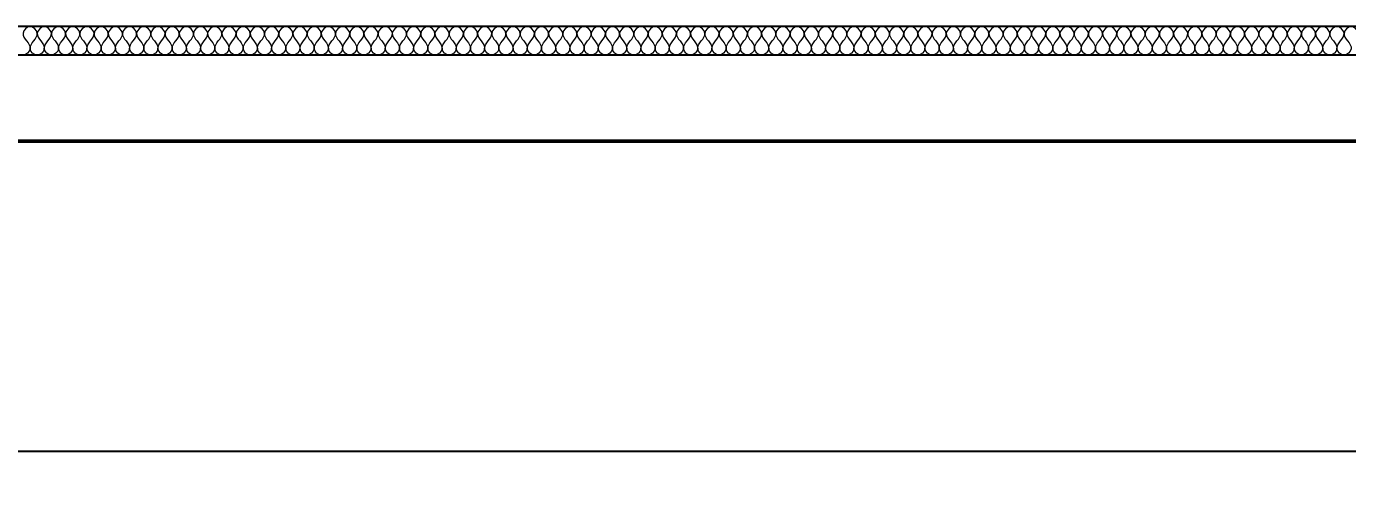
# Model space of a CAD drawing. Header units: metres. Extents: x 125 to 1179, y 511 to 749.
# Drawn here: x 548.9 to 600.6, y 514.4 to 532.3 of the extents above; entities that cross this region are included whole.
import ezdxf

# ---------------------------------------------------------------- set-up
doc = ezdxf.new("R2010")
doc.units = ezdxf.units.M
doc.layers.add('Text18', color=8, linetype='Continuous', lineweight=18)
doc.styles.get("Standard").update_dxf_attribs({"font": 'arial.ttf'})
doc.dimstyles.new('ISO-25', dxfattribs={"dimtxt": 2.5, "dimasz": 2.5, "dimexe": 1.25, "dimexo": 0.625, "dimtad": 1, "dimtxsty": 'Standard', "dimcen": 2.5, "dimadec": 0, "dimazin": 0, "dimtfac": 1, "dimtmove": 0, "dimatfit": 3, "dimfxl": 1, "dimarcsym": 0})

# ---------------------------------------------------------------- blocks, each defined once
blk = doc.blocks.new('*D8')
at = {"color": 0, "lineweight": -2, "transparency": 16777216}
for p, q in [((732.321, 531.699), (732.321, 514.439)), ((531.759, 530.575), (531.759, 514.439)), ((729.821, 515.689), (534.259, 515.689))]:
    blk.add_line(p, q, dxfattribs=at)
at = {"color": 0, "transparency": 16777216}
for points in [[(534.259, 516.105), (534.259, 515.272), (531.759, 515.689)], [(729.821, 516.105), (729.821, 515.272), (732.321, 515.689)]]:
    blk.add_solid(points, dxfattribs=at)
at = {"layer": 'Defpoints', "color": 0, "transparency": 16777216}
for p in [(732.321, 532.324), (531.759, 531.2), (531.759, 515.689)]:
    blk.add_point(p, dxfattribs=at)
at = {"color": 0, "transparency": 16777216, "insert": (632.04, 519.314), "char_height": 2.5, "attachment_point": 5}
blk.add_mtext('{\\fISOCPEUR|b0|i0|c0|p34;\\H2x;20,05m}', dxfattribs=at)

msp = doc.modelspace()

# ---------------------------------------------------------------- linework, layer by layer
for p, q in [((731.197, 532.324), (532.321, 532.324)), ((732.321, 531.2), (510.855, 531.2))]:
    msp.add_line(p, q)
at = {"lineweight": 50}
msp.add_line((509.731, 527.829), (735.692, 527.829), dxfattribs=at)
at = {"layer": 'Text18', "color": 0, "ltscale": 0.5}
for points, knots in [([(549.291, 532.062), (549.274, 532.182), (549.013, 532.443), (548.515, 531.948), (549.236, 531.564), (548.859, 531.201), (548.734, 531.2)], [2.217326, 2.217326, 2.217326, 2.217326, 2.553667, 2.890008, 3.49416, 3.830501, 3.830501, 3.830501, 3.830501]), ([(549.291, 531.2), (549.16, 531.201), (548.794, 531.564), (549.321, 531.847), (549.291, 532.062)], [1.2768335, 1.2768335, 1.2768335, 1.2768335, 1.6131741, 2.2173264, 2.2173264, 2.2173264, 2.2173264]), ([(549.847, 532.062), (549.83, 532.182), (549.569, 532.443), (549.072, 531.948), (549.792, 531.564), (549.415, 531.201), (549.291, 531.2)], [2.217326, 2.217326, 2.217326, 2.217326, 2.553667, 2.890008, 3.49416, 3.830501, 3.830501, 3.830501, 3.830501]), ([(549.847, 531.2), (549.716, 531.201), (549.351, 531.564), (549.877, 531.847), (549.847, 532.062)], [1.2768335, 1.2768335, 1.2768335, 1.2768335, 1.6131741, 2.2173264, 2.2173264, 2.2173264, 2.2173264]), ([(550.403, 532.062), (550.387, 532.182), (550.125, 532.443), (549.628, 531.948), (550.349, 531.564), (549.972, 531.201), (549.847, 531.2)], [2.217326, 2.217326, 2.217326, 2.217326, 2.553667, 2.890008, 3.49416, 3.830501, 3.830501, 3.830501, 3.830501]), ([(550.403, 531.2), (550.273, 531.201), (549.907, 531.564), (550.433, 531.847), (550.403, 532.062)], [1.2768335, 1.2768335, 1.2768335, 1.2768335, 1.6131741, 2.2173264, 2.2173264, 2.2173264, 2.2173264]), ([(550.96, 532.062), (550.943, 532.182), (550.682, 532.443), (550.184, 531.948), (550.905, 531.564), (550.528, 531.201), (550.403, 531.2)], [2.217326, 2.217326, 2.217326, 2.217326, 2.553667, 2.890008, 3.49416, 3.830501, 3.830501, 3.830501, 3.830501]), ([(550.96, 531.2), (550.829, 531.201), (550.463, 531.564), (550.99, 531.847), (550.96, 532.062)], [1.2768335, 1.2768335, 1.2768335, 1.2768335, 1.6131741, 2.2173264, 2.2173264, 2.2173264, 2.2173264]), ([(551.516, 532.062), (551.499, 532.182), (551.238, 532.443), (550.741, 531.948), (551.461, 531.564), (551.084, 531.201), (550.96, 531.2)], [2.217326, 2.217326, 2.217326, 2.217326, 2.553667, 2.890008, 3.49416, 3.830501, 3.830501, 3.830501, 3.830501]), ([(551.516, 531.2), (551.385, 531.201), (551.02, 531.564), (551.546, 531.847), (551.516, 532.062)], [1.2768335, 1.2768335, 1.2768335, 1.2768335, 1.6131741, 2.2173264, 2.2173264, 2.2173264, 2.2173264]), ([(552.072, 532.062), (552.056, 532.182), (551.794, 532.443), (551.297, 531.948), (552.018, 531.564), (551.641, 531.201), (551.516, 531.2)], [2.217326, 2.217326, 2.217326, 2.217326, 2.553667, 2.890008, 3.49416, 3.830501, 3.830501, 3.830501, 3.830501]), ([(552.072, 531.2), (551.942, 531.201), (551.576, 531.564), (552.102, 531.847), (552.072, 532.062)], [1.2768335, 1.2768335, 1.2768335, 1.2768335, 1.6131741, 2.2173264, 2.2173264, 2.2173264, 2.2173264]), ([(552.629, 532.062), (552.612, 532.182), (552.351, 532.443), (551.853, 531.948), (552.574, 531.564), (552.197, 531.201), (552.072, 531.2)], [2.217326, 2.217326, 2.217326, 2.217326, 2.553667, 2.890008, 3.49416, 3.830501, 3.830501, 3.830501, 3.830501]), ([(552.629, 531.2), (552.498, 531.201), (552.132, 531.564), (552.659, 531.847), (552.629, 532.062)], [1.2768335, 1.2768335, 1.2768335, 1.2768335, 1.6131741, 2.2173264, 2.2173264, 2.2173264, 2.2173264]), ([(553.185, 532.062), (553.168, 532.182), (552.907, 532.443), (552.41, 531.948), (553.13, 531.564), (552.753, 531.201), (552.629, 531.2)], [2.217326, 2.217326, 2.217326, 2.217326, 2.553667, 2.890008, 3.49416, 3.830501, 3.830501, 3.830501, 3.830501]), ([(553.185, 531.2), (553.054, 531.201), (552.689, 531.564), (553.215, 531.847), (553.185, 532.062)], [1.2768335, 1.2768335, 1.2768335, 1.2768335, 1.6131741, 2.2173264, 2.2173264, 2.2173264, 2.2173264]), ([(553.741, 532.062), (553.725, 532.182), (553.463, 532.443), (552.966, 531.948), (553.687, 531.564), (553.31, 531.201), (553.185, 531.2)], [2.217326, 2.217326, 2.217326, 2.217326, 2.553667, 2.890008, 3.49416, 3.830501, 3.830501, 3.830501, 3.830501]), ([(553.741, 531.2), (553.611, 531.201), (553.245, 531.564), (553.771, 531.847), (553.741, 532.062)], [1.2768335, 1.2768335, 1.2768335, 1.2768335, 1.6131741, 2.2173264, 2.2173264, 2.2173264, 2.2173264]), ([(554.298, 532.062), (554.281, 532.182), (554.02, 532.443), (553.522, 531.948), (554.243, 531.564), (553.866, 531.201), (553.741, 531.2)], [2.217326, 2.217326, 2.217326, 2.217326, 2.553667, 2.890008, 3.49416, 3.830501, 3.830501, 3.830501, 3.830501]), ([(554.298, 531.2), (554.167, 531.201), (553.801, 531.564), (554.327, 531.847), (554.298, 532.062)], [1.2768335, 1.2768335, 1.2768335, 1.2768335, 1.6131741, 2.2173264, 2.2173264, 2.2173264, 2.2173264]), ([(554.854, 532.062), (554.837, 532.182), (554.576, 532.443), (554.079, 531.948), (554.799, 531.564), (554.422, 531.201), (554.298, 531.2)], [2.217326, 2.217326, 2.217326, 2.217326, 2.553667, 2.890008, 3.49416, 3.830501, 3.830501, 3.830501, 3.830501]), ([(554.854, 531.2), (554.723, 531.201), (554.358, 531.564), (554.884, 531.847), (554.854, 532.062)], [1.2768335, 1.2768335, 1.2768335, 1.2768335, 1.6131741, 2.2173264, 2.2173264, 2.2173264, 2.2173264]), ([(555.41, 532.062), (555.394, 532.182), (555.132, 532.443), (554.635, 531.948), (555.355, 531.564), (554.979, 531.201), (554.854, 531.2)], [2.217326, 2.217326, 2.217326, 2.217326, 2.553667, 2.890008, 3.49416, 3.830501, 3.830501, 3.830501, 3.830501]), ([(555.41, 531.2), (555.279, 531.201), (554.914, 531.564), (555.44, 531.847), (555.41, 532.062)], [1.2768335, 1.2768335, 1.2768335, 1.2768335, 1.6131741, 2.2173264, 2.2173264, 2.2173264, 2.2173264]), ([(555.967, 532.062), (555.95, 532.182), (555.689, 532.443), (555.191, 531.948), (555.912, 531.564), (555.535, 531.201), (555.41, 531.2)], [2.217326, 2.217326, 2.217326, 2.217326, 2.553667, 2.890008, 3.49416, 3.830501, 3.830501, 3.830501, 3.830501]), ([(555.967, 531.2), (555.836, 531.201), (555.47, 531.564), (555.996, 531.847), (555.967, 532.062)], [1.2768335, 1.2768335, 1.2768335, 1.2768335, 1.6131741, 2.2173264, 2.2173264, 2.2173264, 2.2173264]), ([(556.523, 532.062), (556.506, 532.182), (556.245, 532.443), (555.747, 531.948), (556.468, 531.564), (556.091, 531.201), (555.967, 531.2)], [2.217326, 2.217326, 2.217326, 2.217326, 2.553667, 2.890008, 3.49416, 3.830501, 3.830501, 3.830501, 3.830501]), ([(556.523, 531.2), (556.392, 531.201), (556.027, 531.564), (556.553, 531.847), (556.523, 532.062)], [1.2768335, 1.2768335, 1.2768335, 1.2768335, 1.6131741, 2.2173264, 2.2173264, 2.2173264, 2.2173264]), ([(557.079, 532.062), (557.063, 532.182), (556.801, 532.443), (556.304, 531.948), (557.024, 531.564), (556.648, 531.201), (556.523, 531.2)], [2.217326, 2.217326, 2.217326, 2.217326, 2.553667, 2.890008, 3.49416, 3.830501, 3.830501, 3.830501, 3.830501]), ([(557.079, 531.2), (556.948, 531.201), (556.583, 531.564), (557.109, 531.847), (557.079, 532.062)], [1.2768335, 1.2768335, 1.2768335, 1.2768335, 1.6131741, 2.2173264, 2.2173264, 2.2173264, 2.2173264]), ([(557.636, 532.062), (557.619, 532.182), (557.358, 532.443), (556.86, 531.948), (557.581, 531.564), (557.204, 531.201), (557.079, 531.2)], [2.217326, 2.217326, 2.217326, 2.217326, 2.553667, 2.890008, 3.49416, 3.830501, 3.830501, 3.830501, 3.830501]), ([(557.636, 531.2), (557.505, 531.201), (557.139, 531.564), (557.665, 531.847), (557.636, 532.062)], [1.2768335, 1.2768335, 1.2768335, 1.2768335, 1.6131741, 2.2173264, 2.2173264, 2.2173264, 2.2173264]), ([(558.192, 532.062), (558.175, 532.182), (557.914, 532.443), (557.416, 531.948), (558.137, 531.564), (557.76, 531.201), (557.636, 531.2)], [2.217326, 2.217326, 2.217326, 2.217326, 2.553667, 2.890008, 3.49416, 3.830501, 3.830501, 3.830501, 3.830501]), ([(558.192, 531.2), (558.061, 531.201), (557.696, 531.564), (558.222, 531.847), (558.192, 532.062)], [1.2768335, 1.2768335, 1.2768335, 1.2768335, 1.6131741, 2.2173264, 2.2173264, 2.2173264, 2.2173264]), ([(558.748, 532.062), (558.732, 532.182), (558.47, 532.443), (557.973, 531.948), (558.693, 531.564), (558.317, 531.201), (558.192, 531.2)], [2.217326, 2.217326, 2.217326, 2.217326, 2.553667, 2.890008, 3.49416, 3.830501, 3.830501, 3.830501, 3.830501]), ([(558.748, 531.2), (558.617, 531.201), (558.252, 531.564), (558.778, 531.847), (558.748, 532.062)], [1.2768335, 1.2768335, 1.2768335, 1.2768335, 1.6131741, 2.2173264, 2.2173264, 2.2173264, 2.2173264]), ([(559.304, 532.062), (559.288, 532.182), (559.027, 532.443), (558.529, 531.948), (559.25, 531.564), (558.873, 531.201), (558.748, 531.2)], [2.217326, 2.217326, 2.217326, 2.217326, 2.553667, 2.890008, 3.49416, 3.830501, 3.830501, 3.830501, 3.830501]), ([(559.304, 531.2), (559.174, 531.201), (558.808, 531.564), (559.334, 531.847), (559.304, 532.062)], [1.2768335, 1.2768335, 1.2768335, 1.2768335, 1.6131741, 2.2173264, 2.2173264, 2.2173264, 2.2173264]), ([(559.861, 532.062), (559.844, 532.182), (559.583, 532.443), (559.085, 531.948), (559.806, 531.564), (559.429, 531.201), (559.304, 531.2)], [2.217326, 2.217326, 2.217326, 2.217326, 2.553667, 2.890008, 3.49416, 3.830501, 3.830501, 3.830501, 3.830501]), ([(559.861, 531.2), (559.73, 531.201), (559.365, 531.564), (559.891, 531.847), (559.861, 532.062)], [1.2768335, 1.2768335, 1.2768335, 1.2768335, 1.6131741, 2.2173264, 2.2173264, 2.2173264, 2.2173264]), ([(560.417, 532.062), (560.401, 532.182), (560.139, 532.443), (559.642, 531.948), (560.362, 531.564), (559.985, 531.201), (559.861, 531.2)], [2.217326, 2.217326, 2.217326, 2.217326, 2.553667, 2.890008, 3.49416, 3.830501, 3.830501, 3.830501, 3.830501]), ([(560.417, 531.2), (560.286, 531.201), (559.921, 531.564), (560.447, 531.847), (560.417, 532.062)], [1.2768335, 1.2768335, 1.2768335, 1.2768335, 1.6131741, 2.2173264, 2.2173264, 2.2173264, 2.2173264]), ([(560.973, 532.062), (560.957, 532.182), (560.695, 532.443), (560.198, 531.948), (560.919, 531.564), (560.542, 531.201), (560.417, 531.2)], [2.217326, 2.217326, 2.217326, 2.217326, 2.553667, 2.890008, 3.49416, 3.830501, 3.830501, 3.830501, 3.830501]), ([(560.973, 531.2), (560.843, 531.201), (560.477, 531.564), (561.003, 531.847), (560.973, 532.062)], [1.2768335, 1.2768335, 1.2768335, 1.2768335, 1.6131741, 2.2173264, 2.2173264, 2.2173264, 2.2173264]), ([(561.53, 532.062), (561.513, 532.182), (561.252, 532.443), (560.754, 531.948), (561.475, 531.564), (561.098, 531.201), (560.973, 531.2)], [2.217326, 2.217326, 2.217326, 2.217326, 2.553667, 2.890008, 3.49416, 3.830501, 3.830501, 3.830501, 3.830501]), ([(561.53, 531.2), (561.399, 531.201), (561.033, 531.564), (561.56, 531.847), (561.53, 532.062)], [1.2768335, 1.2768335, 1.2768335, 1.2768335, 1.6131741, 2.2173264, 2.2173264, 2.2173264, 2.2173264]), ([(562.086, 532.062), (562.069, 532.182), (561.808, 532.443), (561.311, 531.948), (562.031, 531.564), (561.654, 531.201), (561.53, 531.2)], [2.217326, 2.217326, 2.217326, 2.217326, 2.553667, 2.890008, 3.49416, 3.830501, 3.830501, 3.830501, 3.830501]), ([(562.086, 531.2), (561.955, 531.201), (561.59, 531.564), (562.116, 531.847), (562.086, 532.062)], [1.2768335, 1.2768335, 1.2768335, 1.2768335, 1.6131741, 2.2173264, 2.2173264, 2.2173264, 2.2173264]), ([(562.642, 532.062), (562.626, 532.182), (562.364, 532.443), (561.867, 531.948), (562.588, 531.564), (562.211, 531.201), (562.086, 531.2)], [2.217326, 2.217326, 2.217326, 2.217326, 2.553667, 2.890008, 3.49416, 3.830501, 3.830501, 3.830501, 3.830501]), ([(562.642, 531.2), (562.512, 531.201), (562.146, 531.564), (562.672, 531.847), (562.642, 532.062)], [1.2768335, 1.2768335, 1.2768335, 1.2768335, 1.6131741, 2.2173264, 2.2173264, 2.2173264, 2.2173264]), ([(563.199, 532.062), (563.182, 532.182), (562.921, 532.443), (562.423, 531.948), (563.144, 531.564), (562.767, 531.201), (562.642, 531.2)], [2.217326, 2.217326, 2.217326, 2.217326, 2.553667, 2.890008, 3.49416, 3.830501, 3.830501, 3.830501, 3.830501]), ([(563.199, 531.2), (563.068, 531.201), (562.702, 531.564), (563.229, 531.847), (563.199, 532.062)], [1.2768335, 1.2768335, 1.2768335, 1.2768335, 1.6131741, 2.2173264, 2.2173264, 2.2173264, 2.2173264]), ([(563.755, 532.062), (563.738, 532.182), (563.477, 532.443), (562.98, 531.948), (563.7, 531.564), (563.323, 531.201), (563.199, 531.2)], [2.217326, 2.217326, 2.217326, 2.217326, 2.553667, 2.890008, 3.49416, 3.830501, 3.830501, 3.830501, 3.830501]), ([(563.755, 531.2), (563.624, 531.201), (563.259, 531.564), (563.785, 531.847), (563.755, 532.062)], [1.2768335, 1.2768335, 1.2768335, 1.2768335, 1.6131741, 2.2173264, 2.2173264, 2.2173264, 2.2173264]), ([(564.311, 532.062), (564.295, 532.182), (564.033, 532.443), (563.536, 531.948), (564.257, 531.564), (563.88, 531.201), (563.755, 531.2)], [2.217326, 2.217326, 2.217326, 2.217326, 2.553667, 2.890008, 3.49416, 3.830501, 3.830501, 3.830501, 3.830501]), ([(564.311, 531.2), (564.181, 531.201), (563.815, 531.564), (564.341, 531.847), (564.311, 532.062)], [1.2768335, 1.2768335, 1.2768335, 1.2768335, 1.6131741, 2.2173264, 2.2173264, 2.2173264, 2.2173264]), ([(564.868, 532.062), (564.851, 532.182), (564.59, 532.443), (564.092, 531.948), (564.813, 531.564), (564.436, 531.201), (564.311, 531.2)], [2.217326, 2.217326, 2.217326, 2.217326, 2.553667, 2.890008, 3.49416, 3.830501, 3.830501, 3.830501, 3.830501]), ([(564.868, 531.2), (564.737, 531.201), (564.371, 531.564), (564.898, 531.847), (564.868, 532.062)], [1.2768335, 1.2768335, 1.2768335, 1.2768335, 1.6131741, 2.2173264, 2.2173264, 2.2173264, 2.2173264]), ([(565.424, 532.062), (565.407, 532.182), (565.146, 532.443), (564.649, 531.948), (565.369, 531.564), (564.992, 531.201), (564.868, 531.2)], [2.217326, 2.217326, 2.217326, 2.217326, 2.553667, 2.890008, 3.49416, 3.830501, 3.830501, 3.830501, 3.830501]), ([(565.424, 531.2), (565.293, 531.201), (564.928, 531.564), (565.454, 531.847), (565.424, 532.062)], [1.2768335, 1.2768335, 1.2768335, 1.2768335, 1.6131741, 2.2173264, 2.2173264, 2.2173264, 2.2173264]), ([(565.98, 532.062), (565.964, 532.182), (565.702, 532.443), (565.205, 531.948), (565.926, 531.564), (565.549, 531.201), (565.424, 531.2)], [2.217326, 2.217326, 2.217326, 2.217326, 2.553667, 2.890008, 3.49416, 3.830501, 3.830501, 3.830501, 3.830501]), ([(565.98, 531.2), (565.85, 531.201), (565.484, 531.564), (566.01, 531.847), (565.98, 532.062)], [1.2768335, 1.2768335, 1.2768335, 1.2768335, 1.6131741, 2.2173264, 2.2173264, 2.2173264, 2.2173264]), ([(566.537, 532.062), (566.52, 532.182), (566.259, 532.443), (565.761, 531.948), (566.482, 531.564), (566.105, 531.201), (565.98, 531.2)], [2.217326, 2.217326, 2.217326, 2.217326, 2.553667, 2.890008, 3.49416, 3.830501, 3.830501, 3.830501, 3.830501]), ([(566.537, 531.2), (566.406, 531.201), (566.04, 531.564), (566.567, 531.847), (566.537, 532.062)], [1.2768335, 1.2768335, 1.2768335, 1.2768335, 1.6131741, 2.2173264, 2.2173264, 2.2173264, 2.2173264]), ([(567.093, 532.062), (567.076, 532.182), (566.815, 532.443), (566.318, 531.948), (567.038, 531.564), (566.661, 531.201), (566.537, 531.2)], [2.217326, 2.217326, 2.217326, 2.217326, 2.553667, 2.890008, 3.49416, 3.830501, 3.830501, 3.830501, 3.830501]), ([(567.093, 531.2), (566.962, 531.201), (566.597, 531.564), (567.123, 531.847), (567.093, 532.062)], [1.2768335, 1.2768335, 1.2768335, 1.2768335, 1.6131741, 2.2173264, 2.2173264, 2.2173264, 2.2173264]), ([(567.649, 532.062), (567.633, 532.182), (567.371, 532.443), (566.874, 531.948), (567.595, 531.564), (567.218, 531.201), (567.093, 531.2)], [2.217326, 2.217326, 2.217326, 2.217326, 2.553667, 2.890008, 3.49416, 3.830501, 3.830501, 3.830501, 3.830501]), ([(567.649, 531.2), (567.519, 531.201), (567.153, 531.564), (567.679, 531.847), (567.649, 532.062)], [1.2768335, 1.2768335, 1.2768335, 1.2768335, 1.6131741, 2.2173264, 2.2173264, 2.2173264, 2.2173264]), ([(568.206, 532.062), (568.189, 532.182), (567.928, 532.443), (567.43, 531.948), (568.151, 531.564), (567.774, 531.201), (567.649, 531.2)], [2.217326, 2.217326, 2.217326, 2.217326, 2.553667, 2.890008, 3.49416, 3.830501, 3.830501, 3.830501, 3.830501]), ([(568.206, 531.2), (568.075, 531.201), (567.709, 531.564), (568.236, 531.847), (568.206, 532.062)], [1.2768335, 1.2768335, 1.2768335, 1.2768335, 1.6131741, 2.2173264, 2.2173264, 2.2173264, 2.2173264]), ([(568.762, 532.062), (568.745, 532.182), (568.484, 532.443), (567.987, 531.948), (568.707, 531.564), (568.33, 531.201), (568.206, 531.2)], [2.217326, 2.217326, 2.217326, 2.217326, 2.553667, 2.890008, 3.49416, 3.830501, 3.830501, 3.830501, 3.830501]), ([(568.762, 531.2), (568.631, 531.201), (568.266, 531.564), (568.792, 531.847), (568.762, 532.062)], [1.2768335, 1.2768335, 1.2768335, 1.2768335, 1.6131741, 2.2173264, 2.2173264, 2.2173264, 2.2173264]), ([(569.318, 532.062), (569.302, 532.182), (569.04, 532.443), (568.543, 531.948), (569.264, 531.564), (568.887, 531.201), (568.762, 531.2)], [2.217326, 2.217326, 2.217326, 2.217326, 2.553667, 2.890008, 3.49416, 3.830501, 3.830501, 3.830501, 3.830501]), ([(569.318, 531.2), (569.188, 531.201), (568.822, 531.564), (569.348, 531.847), (569.318, 532.062)], [1.2768335, 1.2768335, 1.2768335, 1.2768335, 1.6131741, 2.2173264, 2.2173264, 2.2173264, 2.2173264]), ([(569.875, 532.062), (569.858, 532.182), (569.597, 532.443), (569.099, 531.948), (569.82, 531.564), (569.443, 531.201), (569.318, 531.2)], [2.217326, 2.217326, 2.217326, 2.217326, 2.553667, 2.890008, 3.49416, 3.830501, 3.830501, 3.830501, 3.830501]), ([(569.875, 531.2), (569.744, 531.201), (569.378, 531.564), (569.905, 531.847), (569.875, 532.062)], [1.2768335, 1.2768335, 1.2768335, 1.2768335, 1.6131741, 2.2173264, 2.2173264, 2.2173264, 2.2173264]), ([(570.431, 532.062), (570.414, 532.182), (570.153, 532.443), (569.656, 531.948), (570.376, 531.564), (569.999, 531.201), (569.875, 531.2)], [2.217326, 2.217326, 2.217326, 2.217326, 2.553667, 2.890008, 3.49416, 3.830501, 3.830501, 3.830501, 3.830501]), ([(570.431, 531.2), (570.3, 531.201), (569.935, 531.564), (570.461, 531.847), (570.431, 532.062)], [1.2768335, 1.2768335, 1.2768335, 1.2768335, 1.6131741, 2.2173264, 2.2173264, 2.2173264, 2.2173264]), ([(570.987, 532.062), (570.971, 532.182), (570.709, 532.443), (570.212, 531.948), (570.933, 531.564), (570.556, 531.201), (570.431, 531.2)], [2.217326, 2.217326, 2.217326, 2.217326, 2.553667, 2.890008, 3.49416, 3.830501, 3.830501, 3.830501, 3.830501]), ([(570.987, 531.2), (570.857, 531.201), (570.491, 531.564), (571.017, 531.847), (570.987, 532.062)], [1.2768335, 1.2768335, 1.2768335, 1.2768335, 1.6131741, 2.2173264, 2.2173264, 2.2173264, 2.2173264]), ([(571.544, 532.062), (571.527, 532.182), (571.266, 532.443), (570.768, 531.948), (571.489, 531.564), (571.112, 531.201), (570.987, 531.2)], [2.217326, 2.217326, 2.217326, 2.217326, 2.553667, 2.890008, 3.49416, 3.830501, 3.830501, 3.830501, 3.830501]), ([(571.544, 531.2), (571.413, 531.201), (571.047, 531.564), (571.573, 531.847), (571.544, 532.062)], [1.2768335, 1.2768335, 1.2768335, 1.2768335, 1.6131741, 2.2173264, 2.2173264, 2.2173264, 2.2173264]), ([(572.1, 532.062), (572.083, 532.182), (571.822, 532.443), (571.325, 531.948), (572.045, 531.564), (571.668, 531.201), (571.544, 531.2)], [2.217326, 2.217326, 2.217326, 2.217326, 2.553667, 2.890008, 3.49416, 3.830501, 3.830501, 3.830501, 3.830501]), ([(572.1, 531.2), (571.969, 531.201), (571.604, 531.564), (572.13, 531.847), (572.1, 532.062)], [1.2768335, 1.2768335, 1.2768335, 1.2768335, 1.6131741, 2.2173264, 2.2173264, 2.2173264, 2.2173264]), ([(572.656, 532.062), (572.64, 532.182), (572.378, 532.443), (571.881, 531.948), (572.602, 531.564), (572.225, 531.201), (572.1, 531.2)], [2.217326, 2.217326, 2.217326, 2.217326, 2.553667, 2.890008, 3.49416, 3.830501, 3.830501, 3.830501, 3.830501]), ([(572.656, 531.2), (572.526, 531.201), (572.16, 531.564), (572.686, 531.847), (572.656, 532.062)], [1.2768335, 1.2768335, 1.2768335, 1.2768335, 1.6131741, 2.2173264, 2.2173264, 2.2173264, 2.2173264]), ([(573.213, 532.062), (573.196, 532.182), (572.935, 532.443), (572.437, 531.948), (573.158, 531.564), (572.781, 531.201), (572.656, 531.2)], [2.217326, 2.217326, 2.217326, 2.217326, 2.553667, 2.890008, 3.49416, 3.830501, 3.830501, 3.830501, 3.830501]), ([(573.213, 531.2), (573.082, 531.201), (572.716, 531.564), (573.242, 531.847), (573.213, 532.062)], [1.2768335, 1.2768335, 1.2768335, 1.2768335, 1.6131741, 2.2173264, 2.2173264, 2.2173264, 2.2173264]), ([(573.769, 532.062), (573.752, 532.182), (573.491, 532.443), (572.993, 531.948), (573.714, 531.564), (573.337, 531.201), (573.213, 531.2)], [2.217326, 2.217326, 2.217326, 2.217326, 2.553667, 2.890008, 3.49416, 3.830501, 3.830501, 3.830501, 3.830501]), ([(573.769, 531.2), (573.638, 531.201), (573.273, 531.564), (573.799, 531.847), (573.769, 532.062)], [1.2768335, 1.2768335, 1.2768335, 1.2768335, 1.6131741, 2.2173264, 2.2173264, 2.2173264, 2.2173264]), ([(574.325, 532.062), (574.309, 532.182), (574.047, 532.443), (573.55, 531.948), (574.27, 531.564), (573.894, 531.201), (573.769, 531.2)], [2.217326, 2.217326, 2.217326, 2.217326, 2.553667, 2.890008, 3.49416, 3.830501, 3.830501, 3.830501, 3.830501]), ([(574.325, 531.2), (574.194, 531.201), (573.829, 531.564), (574.355, 531.847), (574.325, 532.062)], [1.2768335, 1.2768335, 1.2768335, 1.2768335, 1.6131741, 2.2173264, 2.2173264, 2.2173264, 2.2173264]), ([(574.882, 532.062), (574.865, 532.182), (574.604, 532.443), (574.106, 531.948), (574.827, 531.564), (574.45, 531.201), (574.325, 531.2)], [2.217326, 2.217326, 2.217326, 2.217326, 2.553667, 2.890008, 3.49416, 3.830501, 3.830501, 3.830501, 3.830501]), ([(574.882, 531.2), (574.751, 531.201), (574.385, 531.564), (574.911, 531.847), (574.882, 532.062)], [1.2768335, 1.2768335, 1.2768335, 1.2768335, 1.6131741, 2.2173264, 2.2173264, 2.2173264, 2.2173264]), ([(575.438, 532.062), (575.421, 532.182), (575.16, 532.443), (574.662, 531.948), (575.383, 531.564), (575.006, 531.201), (574.882, 531.2)], [2.217326, 2.217326, 2.217326, 2.217326, 2.553667, 2.890008, 3.49416, 3.830501, 3.830501, 3.830501, 3.830501]), ([(575.438, 531.2), (575.307, 531.201), (574.942, 531.564), (575.468, 531.847), (575.438, 532.062)], [1.2768335, 1.2768335, 1.2768335, 1.2768335, 1.6131741, 2.2173264, 2.2173264, 2.2173264, 2.2173264]), ([(575.994, 532.062), (575.978, 532.182), (575.716, 532.443), (575.219, 531.948), (575.939, 531.564), (575.563, 531.201), (575.438, 531.2)], [2.217326, 2.217326, 2.217326, 2.217326, 2.553667, 2.890008, 3.49416, 3.830501, 3.830501, 3.830501, 3.830501]), ([(575.994, 531.2), (575.863, 531.201), (575.498, 531.564), (576.024, 531.847), (575.994, 532.062)], [1.2768335, 1.2768335, 1.2768335, 1.2768335, 1.6131741, 2.2173264, 2.2173264, 2.2173264, 2.2173264]), ([(576.55, 532.062), (576.534, 532.182), (576.273, 532.443), (575.775, 531.948), (576.496, 531.564), (576.119, 531.201), (575.994, 531.2)], [2.217326, 2.217326, 2.217326, 2.217326, 2.553667, 2.890008, 3.49416, 3.830501, 3.830501, 3.830501, 3.830501]), ([(576.55, 531.2), (576.42, 531.201), (576.054, 531.564), (576.58, 531.847), (576.55, 532.062)], [1.2768335, 1.2768335, 1.2768335, 1.2768335, 1.6131741, 2.2173264, 2.2173264, 2.2173264, 2.2173264]), ([(577.107, 532.062), (577.09, 532.182), (576.829, 532.443), (576.331, 531.948), (577.052, 531.564), (576.675, 531.201), (576.55, 531.2)], [2.217326, 2.217326, 2.217326, 2.217326, 2.553667, 2.890008, 3.49416, 3.830501, 3.830501, 3.830501, 3.830501]), ([(577.107, 531.2), (576.976, 531.201), (576.611, 531.564), (577.137, 531.847), (577.107, 532.062)], [1.2768335, 1.2768335, 1.2768335, 1.2768335, 1.6131741, 2.2173264, 2.2173264, 2.2173264, 2.2173264]), ([(577.663, 532.062), (577.647, 532.182), (577.385, 532.443), (576.888, 531.948), (577.608, 531.564), (577.231, 531.201), (577.107, 531.2)], [2.217326, 2.217326, 2.217326, 2.217326, 2.553667, 2.890008, 3.49416, 3.830501, 3.830501, 3.830501, 3.830501]), ([(577.663, 531.2), (577.532, 531.201), (577.167, 531.564), (577.693, 531.847), (577.663, 532.062)], [1.2768335, 1.2768335, 1.2768335, 1.2768335, 1.6131741, 2.2173264, 2.2173264, 2.2173264, 2.2173264]), ([(578.219, 532.062), (578.203, 532.182), (577.941, 532.443), (577.444, 531.948), (578.165, 531.564), (577.788, 531.201), (577.663, 531.2)], [2.217326, 2.217326, 2.217326, 2.217326, 2.553667, 2.890008, 3.49416, 3.830501, 3.830501, 3.830501, 3.830501]), ([(578.219, 531.2), (578.089, 531.201), (577.723, 531.564), (578.249, 531.847), (578.219, 532.062)], [1.2768335, 1.2768335, 1.2768335, 1.2768335, 1.6131741, 2.2173264, 2.2173264, 2.2173264, 2.2173264]), ([(578.776, 532.062), (578.759, 532.182), (578.498, 532.443), (578, 531.948), (578.721, 531.564), (578.344, 531.201), (578.219, 531.2)], [2.217326, 2.217326, 2.217326, 2.217326, 2.553667, 2.890008, 3.49416, 3.830501, 3.830501, 3.830501, 3.830501]), ([(578.776, 531.2), (578.645, 531.201), (578.279, 531.564), (578.806, 531.847), (578.776, 532.062)], [1.2768335, 1.2768335, 1.2768335, 1.2768335, 1.6131741, 2.2173264, 2.2173264, 2.2173264, 2.2173264]), ([(579.332, 532.062), (579.315, 532.182), (579.054, 532.443), (578.557, 531.948), (579.277, 531.564), (578.9, 531.201), (578.776, 531.2)], [2.217326, 2.217326, 2.217326, 2.217326, 2.553667, 2.890008, 3.49416, 3.830501, 3.830501, 3.830501, 3.830501]), ([(579.332, 531.2), (579.201, 531.201), (578.836, 531.564), (579.362, 531.847), (579.332, 532.062)], [1.2768335, 1.2768335, 1.2768335, 1.2768335, 1.6131741, 2.2173264, 2.2173264, 2.2173264, 2.2173264]), ([(579.888, 532.062), (579.872, 532.182), (579.61, 532.443), (579.113, 531.948), (579.834, 531.564), (579.457, 531.201), (579.332, 531.2)], [2.217326, 2.217326, 2.217326, 2.217326, 2.553667, 2.890008, 3.49416, 3.830501, 3.830501, 3.830501, 3.830501]), ([(579.888, 531.2), (579.758, 531.201), (579.392, 531.564), (579.918, 531.847), (579.888, 532.062)], [1.2768335, 1.2768335, 1.2768335, 1.2768335, 1.6131741, 2.2173264, 2.2173264, 2.2173264, 2.2173264]), ([(580.445, 532.062), (580.428, 532.182), (580.167, 532.443), (579.669, 531.948), (580.39, 531.564), (580.013, 531.201), (579.888, 531.2)], [2.217326, 2.217326, 2.217326, 2.217326, 2.553667, 2.890008, 3.49416, 3.830501, 3.830501, 3.830501, 3.830501]), ([(580.445, 531.2), (580.314, 531.201), (579.948, 531.564), (580.475, 531.847), (580.445, 532.062)], [1.2768335, 1.2768335, 1.2768335, 1.2768335, 1.6131741, 2.2173264, 2.2173264, 2.2173264, 2.2173264]), ([(581.001, 532.062), (580.984, 532.182), (580.723, 532.443), (580.226, 531.948), (580.946, 531.564), (580.569, 531.201), (580.445, 531.2)], [2.217326, 2.217326, 2.217326, 2.217326, 2.553667, 2.890008, 3.49416, 3.830501, 3.830501, 3.830501, 3.830501]), ([(581.001, 531.2), (580.87, 531.201), (580.505, 531.564), (581.031, 531.847), (581.001, 532.062)], [1.2768335, 1.2768335, 1.2768335, 1.2768335, 1.6131741, 2.2173264, 2.2173264, 2.2173264, 2.2173264]), ([(581.557, 532.062), (581.541, 532.182), (581.279, 532.443), (580.782, 531.948), (581.503, 531.564), (581.126, 531.201), (581.001, 531.2)], [2.217326, 2.217326, 2.217326, 2.217326, 2.553667, 2.890008, 3.49416, 3.830501, 3.830501, 3.830501, 3.830501]), ([(581.557, 531.2), (581.427, 531.201), (581.061, 531.564), (581.587, 531.847), (581.557, 532.062)], [1.2768335, 1.2768335, 1.2768335, 1.2768335, 1.6131741, 2.2173264, 2.2173264, 2.2173264, 2.2173264]), ([(582.114, 532.062), (582.097, 532.182), (581.836, 532.443), (581.338, 531.948), (582.059, 531.564), (581.682, 531.201), (581.557, 531.2)], [2.217326, 2.217326, 2.217326, 2.217326, 2.553667, 2.890008, 3.49416, 3.830501, 3.830501, 3.830501, 3.830501]), ([(582.114, 531.2), (581.983, 531.201), (581.617, 531.564), (582.144, 531.847), (582.114, 532.062)], [1.2768335, 1.2768335, 1.2768335, 1.2768335, 1.6131741, 2.2173264, 2.2173264, 2.2173264, 2.2173264]), ([(582.67, 532.062), (582.653, 532.182), (582.392, 532.443), (581.895, 531.948), (582.615, 531.564), (582.238, 531.201), (582.114, 531.2)], [2.217326, 2.217326, 2.217326, 2.217326, 2.553667, 2.890008, 3.49416, 3.830501, 3.830501, 3.830501, 3.830501]), ([(582.67, 531.2), (582.539, 531.201), (582.174, 531.564), (582.7, 531.847), (582.67, 532.062)], [1.2768335, 1.2768335, 1.2768335, 1.2768335, 1.6131741, 2.2173264, 2.2173264, 2.2173264, 2.2173264]), ([(583.226, 532.062), (583.21, 532.182), (582.948, 532.443), (582.451, 531.948), (583.172, 531.564), (582.795, 531.201), (582.67, 531.2)], [2.217326, 2.217326, 2.217326, 2.217326, 2.553667, 2.890008, 3.49416, 3.830501, 3.830501, 3.830501, 3.830501]), ([(583.226, 531.2), (583.096, 531.201), (582.73, 531.564), (583.256, 531.847), (583.226, 532.062)], [1.2768335, 1.2768335, 1.2768335, 1.2768335, 1.6131741, 2.2173264, 2.2173264, 2.2173264, 2.2173264]), ([(583.783, 532.062), (583.766, 532.182), (583.505, 532.443), (583.007, 531.948), (583.728, 531.564), (583.351, 531.201), (583.226, 531.2)], [2.217326, 2.217326, 2.217326, 2.217326, 2.553667, 2.890008, 3.49416, 3.830501, 3.830501, 3.830501, 3.830501]), ([(583.783, 531.2), (583.652, 531.201), (583.286, 531.564), (583.813, 531.847), (583.783, 532.062)], [1.2768335, 1.2768335, 1.2768335, 1.2768335, 1.6131741, 2.2173264, 2.2173264, 2.2173264, 2.2173264]), ([(584.339, 532.062), (584.322, 532.182), (584.061, 532.443), (583.564, 531.948), (584.284, 531.564), (583.907, 531.201), (583.783, 531.2)], [2.217326, 2.217326, 2.217326, 2.217326, 2.553667, 2.890008, 3.49416, 3.830501, 3.830501, 3.830501, 3.830501]), ([(584.339, 531.2), (584.208, 531.201), (583.843, 531.564), (584.369, 531.847), (584.339, 532.062)], [1.2768335, 1.2768335, 1.2768335, 1.2768335, 1.6131741, 2.2173264, 2.2173264, 2.2173264, 2.2173264]), ([(584.895, 532.062), (584.879, 532.182), (584.617, 532.443), (584.12, 531.948), (584.841, 531.564), (584.464, 531.201), (584.339, 531.2)], [2.217326, 2.217326, 2.217326, 2.217326, 2.553667, 2.890008, 3.49416, 3.830501, 3.830501, 3.830501, 3.830501]), ([(584.895, 531.2), (584.765, 531.201), (584.399, 531.564), (584.925, 531.847), (584.895, 532.062)], [1.2768335, 1.2768335, 1.2768335, 1.2768335, 1.6131741, 2.2173264, 2.2173264, 2.2173264, 2.2173264]), ([(585.452, 532.062), (585.435, 532.182), (585.174, 532.443), (584.676, 531.948), (585.397, 531.564), (585.02, 531.201), (584.895, 531.2)], [2.217326, 2.217326, 2.217326, 2.217326, 2.553667, 2.890008, 3.49416, 3.830501, 3.830501, 3.830501, 3.830501]), ([(585.452, 531.2), (585.321, 531.201), (584.955, 531.564), (585.482, 531.847), (585.452, 532.062)], [1.2768335, 1.2768335, 1.2768335, 1.2768335, 1.6131741, 2.2173264, 2.2173264, 2.2173264, 2.2173264]), ([(586.008, 532.062), (585.991, 532.182), (585.73, 532.443), (585.233, 531.948), (585.953, 531.564), (585.576, 531.201), (585.452, 531.2)], [2.217326, 2.217326, 2.217326, 2.217326, 2.553667, 2.890008, 3.49416, 3.830501, 3.830501, 3.830501, 3.830501]), ([(586.008, 531.2), (585.877, 531.201), (585.512, 531.564), (586.038, 531.847), (586.008, 532.062)], [1.2768335, 1.2768335, 1.2768335, 1.2768335, 1.6131741, 2.2173264, 2.2173264, 2.2173264, 2.2173264]), ([(586.564, 532.062), (586.548, 532.182), (586.286, 532.443), (585.789, 531.948), (586.51, 531.564), (586.133, 531.201), (586.008, 531.2)], [2.217326, 2.217326, 2.217326, 2.217326, 2.553667, 2.890008, 3.49416, 3.830501, 3.830501, 3.830501, 3.830501]), ([(586.564, 531.2), (586.434, 531.201), (586.068, 531.564), (586.594, 531.847), (586.564, 532.062)], [1.2768335, 1.2768335, 1.2768335, 1.2768335, 1.6131741, 2.2173264, 2.2173264, 2.2173264, 2.2173264]), ([(587.121, 532.062), (587.104, 532.182), (586.843, 532.443), (586.345, 531.948), (587.066, 531.564), (586.689, 531.201), (586.564, 531.2)], [2.217326, 2.217326, 2.217326, 2.217326, 2.553667, 2.890008, 3.49416, 3.830501, 3.830501, 3.830501, 3.830501]), ([(587.121, 531.2), (586.99, 531.201), (586.624, 531.564), (587.151, 531.847), (587.121, 532.062)], [1.2768335, 1.2768335, 1.2768335, 1.2768335, 1.6131741, 2.2173264, 2.2173264, 2.2173264, 2.2173264]), ([(587.677, 532.062), (587.66, 532.182), (587.399, 532.443), (586.902, 531.948), (587.622, 531.564), (587.245, 531.201), (587.121, 531.2)], [2.217326, 2.217326, 2.217326, 2.217326, 2.553667, 2.890008, 3.49416, 3.830501, 3.830501, 3.830501, 3.830501]), ([(587.677, 531.2), (587.546, 531.201), (587.181, 531.564), (587.707, 531.847), (587.677, 532.062)], [1.2768335, 1.2768335, 1.2768335, 1.2768335, 1.6131741, 2.2173264, 2.2173264, 2.2173264, 2.2173264]), ([(588.233, 532.062), (588.217, 532.182), (587.955, 532.443), (587.458, 531.948), (588.179, 531.564), (587.802, 531.201), (587.677, 531.2)], [2.217326, 2.217326, 2.217326, 2.217326, 2.553667, 2.890008, 3.49416, 3.830501, 3.830501, 3.830501, 3.830501]), ([(588.233, 531.2), (588.103, 531.201), (587.737, 531.564), (588.263, 531.847), (588.233, 532.062)], [1.2768335, 1.2768335, 1.2768335, 1.2768335, 1.6131741, 2.2173264, 2.2173264, 2.2173264, 2.2173264]), ([(588.79, 532.062), (588.773, 532.182), (588.512, 532.443), (588.014, 531.948), (588.735, 531.564), (588.358, 531.201), (588.233, 531.2)], [2.217326, 2.217326, 2.217326, 2.217326, 2.553667, 2.890008, 3.49416, 3.830501, 3.830501, 3.830501, 3.830501]), ([(588.79, 531.2), (588.659, 531.201), (588.293, 531.564), (588.819, 531.847), (588.79, 532.062)], [1.2768335, 1.2768335, 1.2768335, 1.2768335, 1.6131741, 2.2173264, 2.2173264, 2.2173264, 2.2173264]), ([(589.346, 532.062), (589.329, 532.182), (589.068, 532.443), (588.571, 531.948), (589.291, 531.564), (588.914, 531.201), (588.79, 531.2)], [2.217326, 2.217326, 2.217326, 2.217326, 2.553667, 2.890008, 3.49416, 3.830501, 3.830501, 3.830501, 3.830501]), ([(589.346, 531.2), (589.215, 531.201), (588.85, 531.564), (589.376, 531.847), (589.346, 532.062)], [1.2768335, 1.2768335, 1.2768335, 1.2768335, 1.6131741, 2.2173264, 2.2173264, 2.2173264, 2.2173264]), ([(589.902, 532.062), (589.886, 532.182), (589.624, 532.443), (589.127, 531.948), (589.848, 531.564), (589.471, 531.201), (589.346, 531.2)], [2.217326, 2.217326, 2.217326, 2.217326, 2.553667, 2.890008, 3.49416, 3.830501, 3.830501, 3.830501, 3.830501]), ([(589.902, 531.2), (589.772, 531.201), (589.406, 531.564), (589.932, 531.847), (589.902, 532.062)], [1.2768335, 1.2768335, 1.2768335, 1.2768335, 1.6131741, 2.2173264, 2.2173264, 2.2173264, 2.2173264]), ([(590.459, 532.062), (590.442, 532.182), (590.181, 532.443), (589.683, 531.948), (590.404, 531.564), (590.027, 531.201), (589.902, 531.2)], [2.217326, 2.217326, 2.217326, 2.217326, 2.553667, 2.890008, 3.49416, 3.830501, 3.830501, 3.830501, 3.830501]), ([(590.459, 531.2), (590.328, 531.201), (589.962, 531.564), (590.488, 531.847), (590.459, 532.062)], [1.2768335, 1.2768335, 1.2768335, 1.2768335, 1.6131741, 2.2173264, 2.2173264, 2.2173264, 2.2173264]), ([(591.015, 532.062), (590.998, 532.182), (590.737, 532.443), (590.239, 531.948), (590.96, 531.564), (590.583, 531.201), (590.459, 531.2)], [2.217326, 2.217326, 2.217326, 2.217326, 2.553667, 2.890008, 3.49416, 3.830501, 3.830501, 3.830501, 3.830501]), ([(591.015, 531.2), (590.884, 531.201), (590.519, 531.564), (591.045, 531.847), (591.015, 532.062)], [1.2768335, 1.2768335, 1.2768335, 1.2768335, 1.6131741, 2.2173264, 2.2173264, 2.2173264, 2.2173264]), ([(591.571, 532.062), (591.555, 532.182), (591.293, 532.443), (590.796, 531.948), (591.516, 531.564), (591.14, 531.201), (591.015, 531.2)], [2.217326, 2.217326, 2.217326, 2.217326, 2.553667, 2.890008, 3.49416, 3.830501, 3.830501, 3.830501, 3.830501]), ([(591.571, 531.2), (591.44, 531.201), (591.075, 531.564), (591.601, 531.847), (591.571, 532.062)], [1.2768335, 1.2768335, 1.2768335, 1.2768335, 1.6131741, 2.2173264, 2.2173264, 2.2173264, 2.2173264]), ([(592.128, 532.062), (592.111, 532.182), (591.85, 532.443), (591.352, 531.948), (592.073, 531.564), (591.696, 531.201), (591.571, 531.2)], [2.217326, 2.217326, 2.217326, 2.217326, 2.553667, 2.890008, 3.49416, 3.830501, 3.830501, 3.830501, 3.830501]), ([(592.128, 531.2), (591.997, 531.201), (591.631, 531.564), (592.157, 531.847), (592.128, 532.062)], [1.2768335, 1.2768335, 1.2768335, 1.2768335, 1.6131741, 2.2173264, 2.2173264, 2.2173264, 2.2173264]), ([(592.684, 532.062), (592.667, 532.182), (592.406, 532.443), (591.908, 531.948), (592.629, 531.564), (592.252, 531.201), (592.128, 531.2)], [2.217326, 2.217326, 2.217326, 2.217326, 2.553667, 2.890008, 3.49416, 3.830501, 3.830501, 3.830501, 3.830501]), ([(592.684, 531.2), (592.553, 531.201), (592.188, 531.564), (592.714, 531.847), (592.684, 532.062)], [1.2768335, 1.2768335, 1.2768335, 1.2768335, 1.6131741, 2.2173264, 2.2173264, 2.2173264, 2.2173264]), ([(593.24, 532.062), (593.224, 532.182), (592.962, 532.443), (592.465, 531.948), (593.185, 531.564), (592.809, 531.201), (592.684, 531.2)], [2.217326, 2.217326, 2.217326, 2.217326, 2.553667, 2.890008, 3.49416, 3.830501, 3.830501, 3.830501, 3.830501]), ([(593.24, 531.2), (593.109, 531.201), (592.744, 531.564), (593.27, 531.847), (593.24, 532.062)], [1.2768335, 1.2768335, 1.2768335, 1.2768335, 1.6131741, 2.2173264, 2.2173264, 2.2173264, 2.2173264]), ([(593.797, 532.062), (593.78, 532.182), (593.519, 532.443), (593.021, 531.948), (593.742, 531.564), (593.365, 531.201), (593.24, 531.2)], [2.217326, 2.217326, 2.217326, 2.217326, 2.553667, 2.890008, 3.49416, 3.830501, 3.830501, 3.830501, 3.830501]), ([(593.797, 531.2), (593.666, 531.201), (593.3, 531.564), (593.826, 531.847), (593.797, 532.062)], [1.2768335, 1.2768335, 1.2768335, 1.2768335, 1.6131741, 2.2173264, 2.2173264, 2.2173264, 2.2173264]), ([(594.353, 532.062), (594.336, 532.182), (594.075, 532.443), (593.577, 531.948), (594.298, 531.564), (593.921, 531.201), (593.797, 531.2)], [2.217326, 2.217326, 2.217326, 2.217326, 2.553667, 2.890008, 3.49416, 3.830501, 3.830501, 3.830501, 3.830501]), ([(594.353, 531.2), (594.222, 531.201), (593.857, 531.564), (594.383, 531.847), (594.353, 532.062)], [1.2768335, 1.2768335, 1.2768335, 1.2768335, 1.6131741, 2.2173264, 2.2173264, 2.2173264, 2.2173264]), ([(594.909, 532.062), (594.893, 532.182), (594.631, 532.443), (594.134, 531.948), (594.854, 531.564), (594.477, 531.201), (594.353, 531.2)], [2.217326, 2.217326, 2.217326, 2.217326, 2.553667, 2.890008, 3.49416, 3.830501, 3.830501, 3.830501, 3.830501]), ([(594.909, 531.2), (594.778, 531.201), (594.413, 531.564), (594.939, 531.847), (594.909, 532.062)], [1.2768335, 1.2768335, 1.2768335, 1.2768335, 1.6131741, 2.2173264, 2.2173264, 2.2173264, 2.2173264]), ([(595.465, 532.062), (595.449, 532.182), (595.187, 532.443), (594.69, 531.948), (595.411, 531.564), (595.034, 531.201), (594.909, 531.2)], [2.217326, 2.217326, 2.217326, 2.217326, 2.553667, 2.890008, 3.49416, 3.830501, 3.830501, 3.830501, 3.830501]), ([(595.465, 531.2), (595.335, 531.201), (594.969, 531.564), (595.495, 531.847), (595.465, 532.062)], [1.2768335, 1.2768335, 1.2768335, 1.2768335, 1.6131741, 2.2173264, 2.2173264, 2.2173264, 2.2173264]), ([(596.022, 532.062), (596.005, 532.182), (595.744, 532.443), (595.246, 531.948), (595.967, 531.564), (595.59, 531.201), (595.465, 531.2)], [2.217326, 2.217326, 2.217326, 2.217326, 2.553667, 2.890008, 3.49416, 3.830501, 3.830501, 3.830501, 3.830501]), ([(596.022, 531.2), (595.891, 531.201), (595.525, 531.564), (596.052, 531.847), (596.022, 532.062)], [1.2768335, 1.2768335, 1.2768335, 1.2768335, 1.6131741, 2.2173264, 2.2173264, 2.2173264, 2.2173264]), ([(596.578, 532.062), (596.561, 532.182), (596.3, 532.443), (595.803, 531.948), (596.523, 531.564), (596.146, 531.201), (596.022, 531.2)], [2.217326, 2.217326, 2.217326, 2.217326, 2.553667, 2.890008, 3.49416, 3.830501, 3.830501, 3.830501, 3.830501]), ([(596.578, 531.2), (596.447, 531.201), (596.082, 531.564), (596.608, 531.847), (596.578, 532.062)], [1.2768335, 1.2768335, 1.2768335, 1.2768335, 1.6131741, 2.2173264, 2.2173264, 2.2173264, 2.2173264]), ([(597.134, 532.062), (597.118, 532.182), (596.856, 532.443), (596.359, 531.948), (597.08, 531.564), (596.703, 531.201), (596.578, 531.2)], [2.217326, 2.217326, 2.217326, 2.217326, 2.553667, 2.890008, 3.49416, 3.830501, 3.830501, 3.830501, 3.830501]), ([(597.134, 531.2), (597.004, 531.201), (596.638, 531.564), (597.164, 531.847), (597.134, 532.062)], [1.2768335, 1.2768335, 1.2768335, 1.2768335, 1.6131741, 2.2173264, 2.2173264, 2.2173264, 2.2173264]), ([(597.691, 532.062), (597.674, 532.182), (597.413, 532.443), (596.915, 531.948), (597.636, 531.564), (597.259, 531.201), (597.134, 531.2)], [2.217326, 2.217326, 2.217326, 2.217326, 2.553667, 2.890008, 3.49416, 3.830501, 3.830501, 3.830501, 3.830501]), ([(597.691, 531.2), (597.56, 531.201), (597.194, 531.564), (597.721, 531.847), (597.691, 532.062)], [1.2768335, 1.2768335, 1.2768335, 1.2768335, 1.6131741, 2.2173264, 2.2173264, 2.2173264, 2.2173264]), ([(598.247, 532.062), (598.23, 532.182), (597.969, 532.443), (597.472, 531.948), (598.192, 531.564), (597.815, 531.201), (597.691, 531.2)], [2.217326, 2.217326, 2.217326, 2.217326, 2.553667, 2.890008, 3.49416, 3.830501, 3.830501, 3.830501, 3.830501]), ([(598.247, 531.2), (598.116, 531.201), (597.751, 531.564), (598.277, 531.847), (598.247, 532.062)], [1.2768335, 1.2768335, 1.2768335, 1.2768335, 1.6131741, 2.2173264, 2.2173264, 2.2173264, 2.2173264]), ([(598.803, 532.062), (598.787, 532.182), (598.525, 532.443), (598.028, 531.948), (598.749, 531.564), (598.372, 531.201), (598.247, 531.2)], [2.217326, 2.217326, 2.217326, 2.217326, 2.553667, 2.890008, 3.49416, 3.830501, 3.830501, 3.830501, 3.830501]), ([(598.803, 531.2), (598.673, 531.201), (598.307, 531.564), (598.833, 531.847), (598.803, 532.062)], [1.2768335, 1.2768335, 1.2768335, 1.2768335, 1.6131741, 2.2173264, 2.2173264, 2.2173264, 2.2173264]), ([(599.36, 532.062), (599.343, 532.182), (599.082, 532.443), (598.584, 531.948), (599.305, 531.564), (598.928, 531.201), (598.803, 531.2)], [2.217326, 2.217326, 2.217326, 2.217326, 2.553667, 2.890008, 3.49416, 3.830501, 3.830501, 3.830501, 3.830501]), ([(599.36, 531.2), (599.229, 531.201), (598.863, 531.564), (599.39, 531.847), (599.36, 532.062)], [1.2768335, 1.2768335, 1.2768335, 1.2768335, 1.6131741, 2.2173264, 2.2173264, 2.2173264, 2.2173264]), ([(599.916, 532.062), (599.899, 532.182), (599.638, 532.443), (599.141, 531.948), (599.861, 531.564), (599.484, 531.201), (599.36, 531.2)], [2.217326, 2.217326, 2.217326, 2.217326, 2.553667, 2.890008, 3.49416, 3.830501, 3.830501, 3.830501, 3.830501]), ([(599.916, 531.2), (599.785, 531.201), (599.42, 531.564), (599.946, 531.847), (599.916, 532.062)], [1.2768335, 1.2768335, 1.2768335, 1.2768335, 1.6131741, 2.2173264, 2.2173264, 2.2173264, 2.2173264]), ([(600.472, 532.062), (600.456, 532.182), (600.194, 532.443), (599.697, 531.948), (600.418, 531.564), (600.041, 531.201), (599.916, 531.2)], [2.217326, 2.217326, 2.217326, 2.217326, 2.553667, 2.890008, 3.49416, 3.830501, 3.830501, 3.830501, 3.830501]), ([(600.472, 531.2), (600.342, 531.201), (599.976, 531.564), (600.502, 531.847), (600.472, 532.062)], [1.2768335, 1.2768335, 1.2768335, 1.2768335, 1.6131741, 2.2173264, 2.2173264, 2.2173264, 2.2173264]), ([(601.029, 532.062), (601.012, 532.182), (600.751, 532.443), (600.253, 531.948), (600.974, 531.564), (600.597, 531.201), (600.472, 531.2)], [2.217326, 2.217326, 2.217326, 2.217326, 2.553667, 2.890008, 3.49416, 3.830501, 3.830501, 3.830501, 3.830501])]:
    msp.add_open_spline(points, degree=3, knots=knots, dxfattribs=at)

# ---------------------------------------------------------------- dimensions: what is measured, and where the dimension line sits
dim = msp.add_linear_dim(base=(531.759, 515.689), p1=(732.321, 532.324), p2=(531.759, 531.2), text='{\\fISOCPEUR|b0|i0|c0|p34;\\H2x;20,05m}', dimstyle='ISO-25')
dim.commit()
dim.dimension.update_dxf_attribs({"geometry": '*D8', "text_midpoint": (632.04, 519.314)})

doc.saveas('drawing.dxf')
